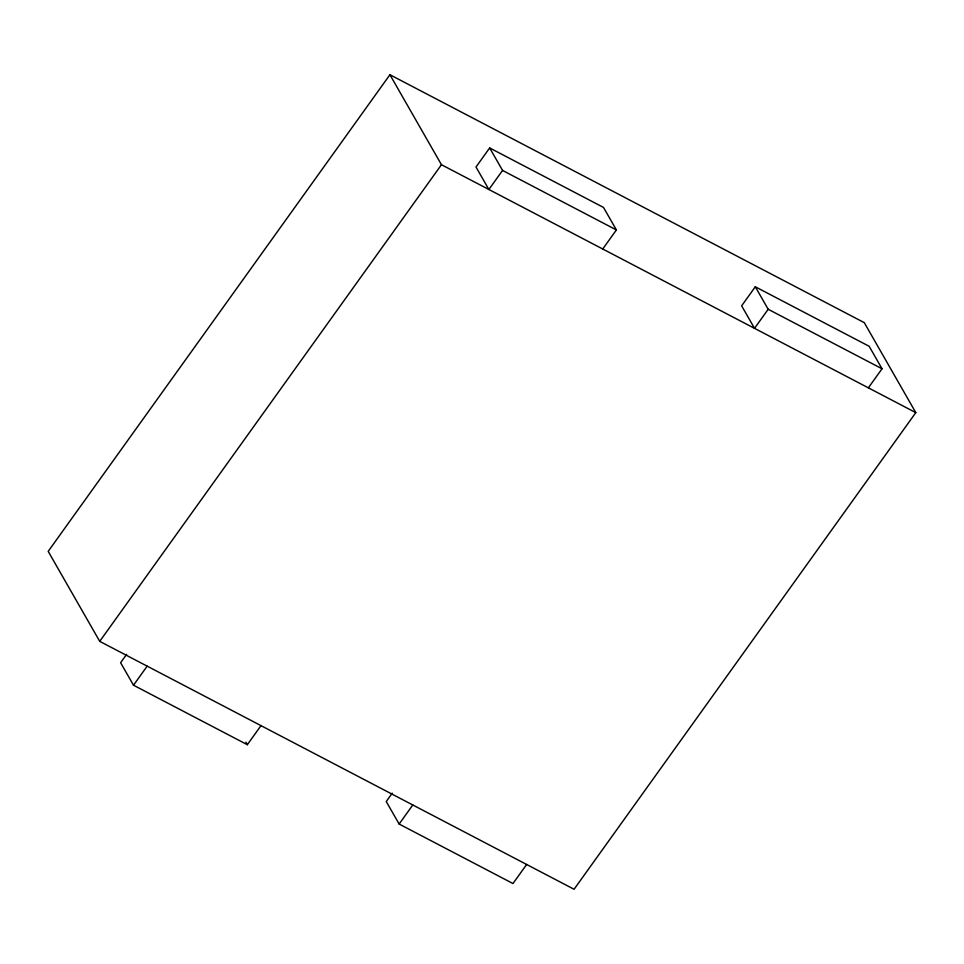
<?xml version="1.0" encoding="UTF-8"?>
<svg xmlns="http://www.w3.org/2000/svg" width="964" height="964" viewBox="0 0 964 964"><rect width="100%" height="100%" fill="white"/><g stroke="black" fill="none" stroke-linecap="round" stroke-linejoin="round"><path stroke-width="1.45" d="M389.926 74.734L48.2 551.372L99.726 641.349L574.074 889.266L915.8 412.628L864.274 322.651L389.926 74.734L441.452 164.711L915.8 412.628M99.726 641.349L441.452 164.711M126.597 654.375L120.608 662.714L133.502 685.211L247.338 744.702L261.003 725.639M489.676 147.938L475.999 167.013L488.881 189.498L502.557 170.435L489.676 147.938L603.512 207.441L616.394 229.938L602.729 249.001M133.502 685.211L147.167 666.148M392.228 793.203L386.251 801.542L399.132 824.039L512.981 883.542L526.645 864.479M755.306 286.778L741.641 305.841L754.523 328.338L768.188 309.275L755.306 286.778L869.154 346.281L882.036 368.766L868.359 387.829M399.132 824.039L412.797 804.976M502.557 170.435L616.394 229.938M768.188 309.275L882.036 368.766M245.904 742.208L247.338 744.702"/></g></svg>
